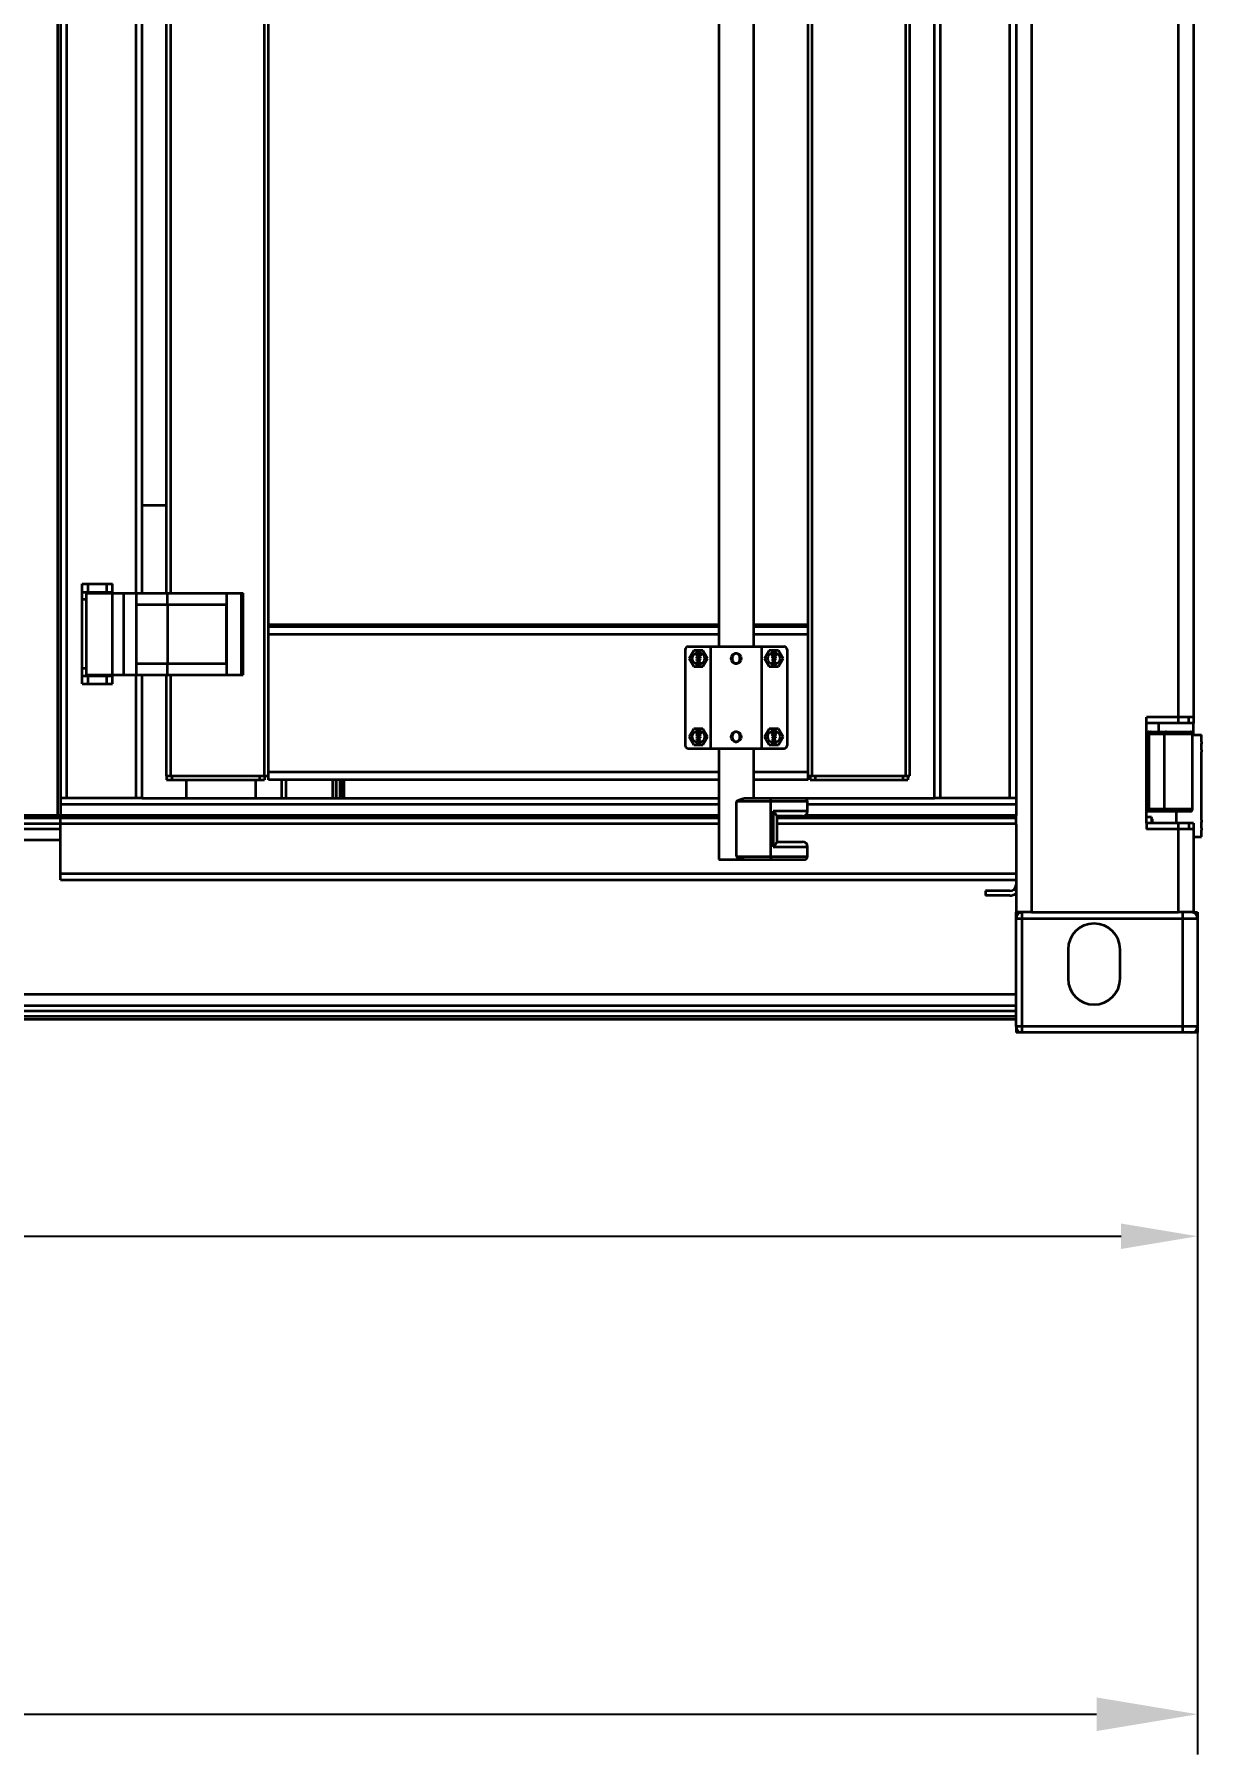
# Model space of a CAD drawing. Header units: millimetres. Extents: x 32496 to 166256, y 3504 to 23939.
# Drawn here: x 151687 to 152831, y 11314 to 13001 of the extents above; entities that cross this region are included whole.
import ezdxf

# ---------------------------------------------------------------- set-up
doc = ezdxf.new("R2010")
doc.units = ezdxf.units.MM
doc.header["$PDSIZE"] = -5
doc.layers.get('0').update_dxf_attribs({"lineweight": 35})
doc.layers.get('Defpoints').update_dxf_attribs({"lineweight": 18})
doc.layers.add('THICK', color=7, linetype='Continuous', lineweight=0)
doc.styles.add('TH_GBDIM', font='仿宋_GB2312.ttf', dxfattribs={"width": 0.8})
doc.dimstyles.new('TH_GBDIM', dxfattribs={"dimscale": 42, "dimtxt": 3, "dimasz": 3, "dimexe": 1.2, "dimexo": 0, "dimgap": 1, "dimtad": 1, "dimdec": 1, "dimdsep": 46, "dimtxsty": 'TH_GBDIM', "dimcen": 2.5, "dimdle": 252, "dimclrd": 4, "dimclre": 4, "dimclrt": 3, "dimadec": 0, "dimazin": 2, "dimtfac": 0.714286, "dimtdec": 1, "dimtmove": 0, "dimatfit": 3, "dimfxl": 1, "dimtolj": 1, "dimarcsym": 0})

# ---------------------------------------------------------------- blocks, each defined once
blk = doc.blocks.new('*D5866')
at = {"layer": 'Defpoints', "color": 0}
for p in [(146504.2, 13263.4), (152827.2, 12081.4), (152827.2, 11822.6)]:
    blk.add_point(p, dxfattribs=at)
at = {"layer": 'THICK', "color": 4, "linetype": 'Continuous', "lineweight": -2}
for p, q in [((146504.2, 13263.4), (146504.2, 11792.6)), ((152827.2, 12081.4), (152827.2, 11792.6)), ((146579.2, 11822.6), (152752.2, 11822.6))]:
    blk.add_line(p, q, dxfattribs=at)
at = {"layer": 'THICK', "color": 4}
for points in [[(146579.2, 11835.1), (146579.2, 11810.1), (146504.2, 11822.6)], [(152752.2, 11810.1), (152752.2, 11835.1), (152827.2, 11822.6)]]:
    blk.add_solid(points, dxfattribs=at)
at = {"layer": 'THICK', "color": 3, "lineweight": -3, "insert": (149665.7, 11885.3), "char_height": 75, "attachment_point": 5, "style": 'TH_GBDIM'}
blk.add_mtext('\\A1;About {\\A1;6323}', dxfattribs=at)
blk = doc.blocks.new('*D5867')
at = {"layer": 'Defpoints', "color": 0}
for p in [(152827.2, 12117.7), (140635.2, 12064.7), (152827.2, 11353.8)]:
    blk.add_point(p, dxfattribs=at)
at = {"layer": 'THICK', "color": 4, "linetype": 'Continuous', "lineweight": -2}
for p, q in [((152827.2, 12117.7), (152827.2, 11314.2)), ((140635.2, 12064.7), (140635.2, 11314.2)), ((140734.2, 11353.8), (152728.2, 11353.8))]:
    blk.add_line(p, q, dxfattribs=at)
at = {"layer": 'THICK', "color": 4}
for points in [[(140734.2, 11370.3), (140734.2, 11337.3), (140635.2, 11353.8)], [(152728.2, 11337.3), (152728.2, 11370.3), (152827.2, 11353.8)]]:
    blk.add_solid(points, dxfattribs=at)
at = {"layer": 'THICK', "color": 3, "lineweight": -3, "insert": (146631.2, 11472.9), "char_height": 99, "attachment_point": 5, "style": 'TH_GBDIM'}
blk.add_mtext('\\A1;length {\\A1;12192{\\H0.7x;\\S+0^ -10;}}', dxfattribs=at)
blk = doc.blocks.new('8-1250')
at = {"linetype": 'Continuous'}
for p, q in [((4067.9, -32106.3), (4067.9, -34766.3)), ((3112.9, -32152.3), (3112.9, -34671.3)), ((3115.9, -32152.3), (3115.9, -34671.3)), ((4052.9, -32152.3), (4052.9, -34671.3)), ((3121.9, -34654.3), (3121.9, -32232.3)), ((3972.9, -34654.3), (3972.9, -32232.3)), ((3978.9, -34654.3), (3978.9, -32232.3)), ((4046.9, -34654.3), (4046.9, -32232.3)), ((3315.9, -34632.3), (3315.9, -32254.3)), ((3852.9, -34632.3), (3852.9, -32254.3)), ((3944.9, -34632.3), (3944.9, -32254.3)), ((3948.9, -34632.3), (3948.9, -32254.3)), ((3319.9, -34486.3), (3319.9, -32400.3)), ((3848.9, -34486.3), (3848.9, -32400.3)), ((3761.4, -33517.1), (3761.4, -34505.7)), ((3795.4, -33517.1), (3795.4, -34505.7)), ((3189.9, -34453.3), (3189.9, -33833.3)), ((3195.9, -34453.3), (3195.9, -33833.3)), ((3219.9, -34453.3), (3219.9, -33833.3)), ((3223.9, -34453.3), (3223.9, -33833.3)), ((4211.9, -33878.8), (4211.9, -34580.8)), ((4226.9, -33878.8), (4226.9, -34580.8)), ((3219.9, -34367.3), (3195.9, -34367.3)), ((3136.9, -34444.3), (3166.9, -34444.3)), ((3136.9, -34542.3), (3136.9, -34444.3)), ((3142.9, -34452.3), (3142.9, -34444.3)), ((3160.9, -34444.3), (3160.9, -34452.3)), ((3166.9, -34453.3), (3166.9, -34444.3)), ((3136.9, -34452.3), (3166.9, -34452.3)), ((3136.9, -34459.3), (3140.9, -34459.3)), ((3140.9, -34453.3), (3294.9, -34453.3)), ((3140.9, -34453.3), (3140.9, -34533.3)), ((3166.9, -34533.3), (3166.9, -34453.3)), ((3177.5, -34453.3), (3177.5, -34533.3)), ((3190.4, -34464.3), (3190.4, -34453.3)), ((3190.4, -34464.3), (3278.9, -34464.3)), ((3190.4, -34522.3), (3190.4, -34464.3)), ((3220.7, -34464.3), (3220.7, -34522.3)), ((3220.9, -34464.3), (3220.9, -34453.3)), ((3278.4, -34464.3), (3278.4, -34522.3)), ((3278.9, -34533.3), (3278.9, -34453.3)), ((3292.9, -34453.3), (3292.9, -34533.3)), ((3294.9, -34533.3), (3294.9, -34453.3)), ((3761.4, -34484.5), (3319.9, -34484.5)), ((3761.4, -34486.3), (3319.9, -34486.3)), ((3319.9, -34487.2), (3319.9, -34486.3)), ((3319.9, -34636.3), (3319.9, -34487.2)), ((3761.4, -34493.8), (3319.9, -34493.8)), ((3848.9, -34484.5), (3795.4, -34484.5)), ((3848.9, -34486.3), (3795.4, -34486.3)), ((3848.9, -34493.8), (3795.4, -34493.8)), ((3848.9, -34487.2), (3848.9, -34486.3)), ((3848.9, -34636.3), (3848.9, -34487.2)), ((3728.4, -34508.7), (3728.4, -34602.7)), ((3731.4, -34505.7), (3825.4, -34505.7)), ((3736.8, -34509.5), (3732.3, -34517.3)), ((3745.9, -34509.5), (3736.8, -34509.5)), ((3739.6, -34514.1), (3739.7, -34513.6)), ((3739.7, -34514.6), (3739.6, -34514.1)), ((3743.4, -34516.2), (3739.6, -34516.2)), ((3739.6, -34516.2), (3739.6, -34516.6)), ((3739.6, -34516.6), (3742.8, -34516.6)), ((3739.7, -34513.6), (3739.9, -34513.2)), ((3739.9, -34515), (3739.7, -34514.6)), ((3739.9, -34513.2), (3740.2, -34512.9)), ((3740.2, -34515.2), (3739.9, -34515)), ((3740, -34514.1), (3740.1, -34513.7)), ((3740.1, -34514.5), (3740, -34514.1)), ((3740.1, -34513.7), (3740.2, -34513.4)), ((3740.2, -34514.7), (3740.1, -34514.5)), ((3740.2, -34512.9), (3740.5, -34512.8)), ((3740.2, -34513.4), (3740.7, -34513.1)), ((3740.7, -34515), (3740.2, -34514.7)), ((3740.5, -34515.4), (3740.2, -34515.2)), ((3740.5, -34512.8), (3740.7, -34512.7)), ((3740.7, -34515.4), (3740.5, -34515.4)), ((3740.7, -34512.7), (3741.1, -34512.6)), ((3740.7, -34513.1), (3741.2, -34513)), ((3741.2, -34515.1), (3740.7, -34515)), ((3741.1, -34515.5), (3740.7, -34515.4)), ((3741.1, -34512.6), (3741.9, -34512.6)), ((3741.9, -34515.5), (3741.1, -34515.5)), ((3741.2, -34513), (3741.8, -34513)), ((3741.8, -34515.1), (3741.2, -34515.1)), ((3741.8, -34513), (3742.3, -34513.1)), ((3742.3, -34515), (3741.8, -34515.1)), ((3741.9, -34512.6), (3742.3, -34512.7)), ((3742.3, -34515.4), (3741.9, -34515.5)), ((3742.8, -34516.6), (3742.2, -34517.1)), ((3742.3, -34512.7), (3742.5, -34512.8)), ((3742.3, -34513.1), (3742.8, -34513.4)), ((3742.8, -34514.7), (3742.3, -34515)), ((3742.5, -34515.4), (3742.3, -34515.4)), ((3742.5, -34512.8), (3742.9, -34512.9)), ((3742.9, -34515.2), (3742.5, -34515.4)), ((3742.8, -34513.4), (3742.9, -34513.7)), ((3742.9, -34514.5), (3742.8, -34514.7)), ((3742.9, -34512.9), (3743.1, -34513.2)), ((3742.9, -34513.7), (3743, -34514.1)), ((3743, -34514.1), (3742.9, -34514.5)), ((3743.1, -34515), (3742.9, -34515.2)), ((3742.9, -34517.1), (3743.4, -34516.6)), ((3743.1, -34513.2), (3743.4, -34513.6)), ((3743.4, -34514.6), (3743.1, -34515)), ((3743.4, -34513.6), (3743.4, -34514.1)), ((3743.4, -34514.1), (3743.4, -34514.6)), ((3743.4, -34516.6), (3743.4, -34516.2)), ((3750.4, -34517.3), (3745.9, -34509.5)), ((3753.4, -34505.7), (3753.4, -34605.7)), ((3803.4, -34505.7), (3803.4, -34605.7)), ((3810.8, -34509.5), (3806.3, -34517.3)), ((3819.9, -34509.5), (3810.8, -34509.5)), ((3813.6, -34514.1), (3813.7, -34513.6)), ((3813.7, -34514.6), (3813.6, -34514.1)), ((3817.4, -34516.2), (3813.6, -34516.2)), ((3813.6, -34516.2), (3813.6, -34516.6)), ((3813.6, -34516.6), (3816.8, -34516.6)), ((3813.7, -34513.6), (3813.9, -34513.2)), ((3813.9, -34515), (3813.7, -34514.6)), ((3813.9, -34513.2), (3814.2, -34512.9)), ((3814.2, -34515.2), (3813.9, -34515)), ((3814, -34514.1), (3814.1, -34513.7)), ((3814.1, -34514.5), (3814, -34514.1)), ((3814.1, -34513.7), (3814.2, -34513.4)), ((3814.2, -34514.7), (3814.1, -34514.5)), ((3814.2, -34512.9), (3814.5, -34512.8)), ((3814.2, -34513.4), (3814.7, -34513.1)), ((3814.7, -34515), (3814.2, -34514.7)), ((3814.5, -34515.4), (3814.2, -34515.2)), ((3814.5, -34512.8), (3814.7, -34512.7)), ((3814.7, -34515.4), (3814.5, -34515.4)), ((3814.7, -34512.7), (3815.1, -34512.6)), ((3814.7, -34513.1), (3815.2, -34513)), ((3815.2, -34515.1), (3814.7, -34515)), ((3815.1, -34515.5), (3814.7, -34515.4)), ((3815.1, -34512.6), (3815.9, -34512.6)), ((3815.9, -34515.5), (3815.1, -34515.5)), ((3815.2, -34513), (3815.8, -34513)), ((3815.8, -34515.1), (3815.2, -34515.1)), ((3815.8, -34513), (3816.3, -34513.1)), ((3816.3, -34515), (3815.8, -34515.1)), ((3815.9, -34512.6), (3816.3, -34512.7)), ((3816.3, -34515.4), (3815.9, -34515.5)), ((3816.8, -34516.6), (3816.2, -34517.1)), ((3816.3, -34512.7), (3816.5, -34512.8)), ((3816.3, -34513.1), (3816.8, -34513.4)), ((3816.8, -34514.7), (3816.3, -34515)), ((3816.5, -34515.4), (3816.3, -34515.4)), ((3816.5, -34512.8), (3816.9, -34512.9)), ((3816.9, -34515.2), (3816.5, -34515.4)), ((3816.8, -34513.4), (3816.9, -34513.7)), ((3816.9, -34514.5), (3816.8, -34514.7)), ((3816.9, -34512.9), (3817.1, -34513.2)), ((3816.9, -34513.7), (3817, -34514.1)), ((3817, -34514.1), (3816.9, -34514.5)), ((3817.1, -34515), (3816.9, -34515.2)), ((3816.9, -34517.1), (3817.4, -34516.6)), ((3817.1, -34513.2), (3817.4, -34513.6)), ((3817.4, -34514.6), (3817.1, -34515)), ((3817.4, -34513.6), (3817.4, -34514.1)), ((3817.4, -34514.1), (3817.4, -34514.6)), ((3817.4, -34516.6), (3817.4, -34516.2)), ((3824.4, -34517.3), (3819.9, -34509.5)), ((3828.4, -34508.7), (3828.4, -34602.7)), ((3140.9, -34527.3), (3136.9, -34527.3)), ((3140.9, -34533.3), (3294.9, -34533.3)), ((3166.9, -34542.3), (3166.9, -34533.3)), ((3189.9, -34654.3), (3189.9, -34533.3)), ((3190.4, -34522.3), (3278.9, -34522.3)), ((3190.4, -34533.3), (3190.4, -34522.3)), ((3195.9, -34654.3), (3195.9, -34533.3)), ((3219.9, -34632.3), (3219.9, -34533.3)), ((3220.9, -34533.3), (3220.9, -34522.3)), ((3223.9, -34632.3), (3223.9, -34533.3)), ((3732.3, -34517.3), (3736.8, -34525.2)), ((3736.8, -34525.2), (3745.9, -34525.2)), ((3743.4, -34517.8), (3739.6, -34517.8)), ((3739.6, -34517.8), (3739.6, -34518.3)), ((3739.6, -34518.3), (3742.6, -34518.3)), ((3742.6, -34518.3), (3739.6, -34519.4)), ((3739.6, -34519.4), (3739.6, -34520)), ((3739.6, -34520), (3742.6, -34521.1)), ((3742.6, -34521.1), (3739.6, -34521.1)), ((3739.6, -34521.1), (3739.6, -34521.6)), ((3739.6, -34521.6), (3743.4, -34521.6)), ((3740, -34519.7), (3743.4, -34518.5)), ((3743.4, -34520.9), (3740, -34519.7)), ((3742.2, -34517.1), (3742.9, -34517.1)), ((3743.4, -34518.5), (3743.4, -34517.8)), ((3743.4, -34521.6), (3743.4, -34520.9)), ((3745.9, -34525.2), (3750.4, -34517.3)), ((3773.4, -34517.3), (3774.6, -34517.3)), ((3783.4, -34517.3), (3782.2, -34517.3)), ((3806.3, -34517.3), (3810.8, -34525.2)), ((3810.8, -34525.2), (3819.9, -34525.2)), ((3817.4, -34517.8), (3813.6, -34517.8)), ((3813.6, -34517.8), (3813.6, -34518.3)), ((3813.6, -34518.3), (3816.6, -34518.3)), ((3816.6, -34518.3), (3813.6, -34519.4)), ((3813.6, -34519.4), (3813.6, -34520)), ((3813.6, -34520), (3816.6, -34521.1)), ((3816.6, -34521.1), (3813.6, -34521.1)), ((3813.6, -34521.1), (3813.6, -34521.6)), ((3813.6, -34521.6), (3817.4, -34521.6)), ((3814, -34519.7), (3817.4, -34518.5)), ((3817.4, -34520.9), (3814, -34519.7)), ((3816.2, -34517.1), (3816.9, -34517.1)), ((3817.4, -34518.5), (3817.4, -34517.8)), ((3817.4, -34521.6), (3817.4, -34520.9)), ((3819.9, -34525.2), (3824.4, -34517.3)), ((3136.9, -34534.3), (3166.9, -34534.3)), ((3136.9, -34542.3), (3166.9, -34542.3)), ((3142.9, -34542.3), (3142.9, -34534.3)), ((3160.9, -34534.3), (3160.9, -34542.3)), ((4226.9, -34574.8), (4180.9, -34574.8)), ((4180.9, -34580.8), (4180.9, -34574.8)), ((4226.9, -34580.8), (4180.9, -34580.8)), ((4180.9, -34678.8), (4180.9, -34580.8)), ((4192.9, -34589.3), (4192.9, -34580.8)), ((4222.5, -34580.8), (4222.5, -34574.8)), ((4226.9, -34592.4), (4226.9, -34580.8)), ((3736.8, -34586.3), (3732.3, -34594.1)), ((3732.3, -34594.1), (3736.8, -34602)), ((3745.9, -34586.3), (3736.8, -34586.3)), ((3739.6, -34590.8), (3739.7, -34590.4)), ((3739.7, -34591.3), (3739.6, -34590.8)), ((3743.4, -34592.9), (3739.6, -34592.9)), ((3739.6, -34592.9), (3739.6, -34593.4)), ((3739.6, -34593.4), (3742.8, -34593.4)), ((3743.4, -34594.5), (3739.6, -34594.5)), ((3739.6, -34594.5), (3739.6, -34595)), ((3739.6, -34595), (3742.6, -34595)), ((3742.6, -34595), (3739.6, -34596.1)), ((3739.6, -34596.1), (3739.6, -34596.8)), ((3739.6, -34596.8), (3742.6, -34597.9)), ((3742.6, -34597.9), (3739.6, -34597.9)), ((3739.6, -34597.9), (3739.6, -34598.4)), ((3739.6, -34598.4), (3743.4, -34598.4)), ((3739.7, -34590.4), (3739.9, -34590)), ((3739.9, -34591.7), (3739.7, -34591.3)), ((3739.9, -34590), (3740.2, -34589.7)), ((3740.2, -34592), (3739.9, -34591.7)), ((3740, -34590.8), (3740.1, -34590.4)), ((3740.1, -34591.2), (3740, -34590.8)), ((3740, -34596.5), (3743.4, -34595.3)), ((3743.4, -34597.7), (3740, -34596.5)), ((3740.1, -34590.4), (3740.2, -34590.2)), ((3740.2, -34591.5), (3740.1, -34591.2)), ((3740.2, -34589.7), (3740.5, -34589.6)), ((3740.2, -34590.2), (3740.7, -34589.9)), ((3740.7, -34591.8), (3740.2, -34591.5)), ((3740.5, -34592.1), (3740.2, -34592)), ((3740.5, -34589.6), (3740.7, -34589.5)), ((3740.7, -34592.2), (3740.5, -34592.1)), ((3740.7, -34589.5), (3741.1, -34589.4)), ((3740.7, -34589.9), (3741.2, -34589.8)), ((3741.2, -34591.9), (3740.7, -34591.8)), ((3741.1, -34592.3), (3740.7, -34592.2)), ((3741.1, -34589.4), (3741.9, -34589.4)), ((3741.9, -34592.3), (3741.1, -34592.3)), ((3741.2, -34589.8), (3741.8, -34589.8)), ((3741.8, -34591.9), (3741.2, -34591.9)), ((3741.8, -34589.8), (3742.3, -34589.9)), ((3742.3, -34591.8), (3741.8, -34591.9)), ((3741.9, -34589.4), (3742.3, -34589.5)), ((3742.3, -34592.2), (3741.9, -34592.3)), ((3742.8, -34593.4), (3742.2, -34593.9)), ((3742.2, -34593.9), (3742.9, -34593.9)), ((3742.3, -34589.5), (3742.5, -34589.6)), ((3742.3, -34589.9), (3742.8, -34590.2)), ((3742.8, -34591.5), (3742.3, -34591.8)), ((3742.5, -34592.1), (3742.3, -34592.2)), ((3742.5, -34589.6), (3742.9, -34589.7)), ((3742.9, -34592), (3742.5, -34592.1)), ((3742.8, -34590.2), (3742.9, -34590.4)), ((3742.9, -34591.2), (3742.8, -34591.5)), ((3742.9, -34589.7), (3743.1, -34590)), ((3742.9, -34590.4), (3743, -34590.8)), ((3743, -34590.8), (3742.9, -34591.2)), ((3743.1, -34591.7), (3742.9, -34592)), ((3742.9, -34593.9), (3743.4, -34593.4)), ((3743.1, -34590), (3743.4, -34590.4)), ((3743.4, -34591.3), (3743.1, -34591.7)), ((3743.4, -34590.4), (3743.4, -34590.8)), ((3743.4, -34590.8), (3743.4, -34591.3)), ((3743.4, -34593.4), (3743.4, -34592.9)), ((3743.4, -34595.3), (3743.4, -34594.5)), ((3743.4, -34598.4), (3743.4, -34597.7)), ((3750.4, -34594.1), (3745.9, -34586.3)), ((3745.9, -34602), (3750.4, -34594.1)), ((3773.4, -34594.1), (3774.6, -34594.1)), ((3783.4, -34594.1), (3782.2, -34594.1)), ((3810.8, -34586.3), (3806.3, -34594.1)), ((3806.3, -34594.1), (3810.8, -34602)), ((3819.9, -34586.3), (3810.8, -34586.3)), ((3813.6, -34590.8), (3813.7, -34590.4)), ((3813.7, -34591.3), (3813.6, -34590.8)), ((3817.4, -34592.9), (3813.6, -34592.9)), ((3813.6, -34592.9), (3813.6, -34593.4)), ((3813.6, -34593.4), (3816.8, -34593.4)), ((3817.4, -34594.5), (3813.6, -34594.5)), ((3813.6, -34594.5), (3813.6, -34595)), ((3813.6, -34595), (3816.6, -34595)), ((3816.6, -34595), (3813.6, -34596.1)), ((3813.6, -34596.1), (3813.6, -34596.8)), ((3813.6, -34596.8), (3816.6, -34597.9)), ((3816.6, -34597.9), (3813.6, -34597.9)), ((3813.6, -34597.9), (3813.6, -34598.4)), ((3813.6, -34598.4), (3817.4, -34598.4)), ((3813.7, -34590.4), (3813.9, -34590)), ((3813.9, -34591.7), (3813.7, -34591.3)), ((3813.9, -34590), (3814.2, -34589.7)), ((3814.2, -34592), (3813.9, -34591.7)), ((3814, -34590.8), (3814.1, -34590.4)), ((3814.1, -34591.2), (3814, -34590.8)), ((3814, -34596.5), (3817.4, -34595.3)), ((3817.4, -34597.7), (3814, -34596.5)), ((3814.1, -34590.4), (3814.2, -34590.2)), ((3814.2, -34591.5), (3814.1, -34591.2)), ((3814.2, -34589.7), (3814.5, -34589.6)), ((3814.2, -34590.2), (3814.7, -34589.9)), ((3814.7, -34591.8), (3814.2, -34591.5)), ((3814.5, -34592.1), (3814.2, -34592)), ((3814.5, -34589.6), (3814.7, -34589.5)), ((3814.7, -34592.2), (3814.5, -34592.1)), ((3814.7, -34589.5), (3815.1, -34589.4)), ((3814.7, -34589.9), (3815.2, -34589.8)), ((3815.2, -34591.9), (3814.7, -34591.8)), ((3815.1, -34592.3), (3814.7, -34592.2)), ((3815.1, -34589.4), (3815.9, -34589.4)), ((3815.9, -34592.3), (3815.1, -34592.3)), ((3815.2, -34589.8), (3815.8, -34589.8)), ((3815.8, -34591.9), (3815.2, -34591.9)), ((3815.8, -34589.8), (3816.3, -34589.9)), ((3816.3, -34591.8), (3815.8, -34591.9)), ((3815.9, -34589.4), (3816.3, -34589.5)), ((3816.3, -34592.2), (3815.9, -34592.3)), ((3816.8, -34593.4), (3816.2, -34593.9)), ((3816.2, -34593.9), (3816.9, -34593.9)), ((3816.3, -34589.5), (3816.5, -34589.6)), ((3816.3, -34589.9), (3816.8, -34590.2)), ((3816.8, -34591.5), (3816.3, -34591.8)), ((3816.5, -34592.1), (3816.3, -34592.2)), ((3816.5, -34589.6), (3816.9, -34589.7)), ((3816.9, -34592), (3816.5, -34592.1)), ((3816.8, -34590.2), (3816.9, -34590.4)), ((3816.9, -34591.2), (3816.8, -34591.5)), ((3816.9, -34589.7), (3817.1, -34590)), ((3816.9, -34590.4), (3817, -34590.8)), ((3817, -34590.8), (3816.9, -34591.2)), ((3817.1, -34591.7), (3816.9, -34592)), ((3816.9, -34593.9), (3817.4, -34593.4)), ((3817.1, -34590), (3817.4, -34590.4)), ((3817.4, -34591.3), (3817.1, -34591.7)), ((3817.4, -34590.4), (3817.4, -34590.8)), ((3817.4, -34590.8), (3817.4, -34591.3)), ((3817.4, -34593.4), (3817.4, -34592.9)), ((3817.4, -34595.3), (3817.4, -34594.5)), ((3817.4, -34598.4), (3817.4, -34597.7)), ((3824.4, -34594.1), (3819.9, -34586.3)), ((3819.9, -34602), (3824.4, -34594.1)), ((4180.9, -34589.3), (4223.9, -34589.3)), ((4181.5, -34591.3), (4225.9, -34591.3)), ((4181.5, -34665.3), (4181.5, -34591.3)), ((4183.4, -34665.3), (4183.4, -34591.3)), ((4198.4, -34665.3), (4198.4, -34591.3)), ((4225.9, -34665.3), (4225.9, -34591.3)), ((4225.9, -34592.4), (4234.9, -34592.4)), ((4234.9, -34599), (4234.9, -34592.4)), ((4234.9, -34599), (4234.9, -34599.1)), ((3731.4, -34605.7), (3825.4, -34605.7)), ((3736.8, -34602), (3745.9, -34602)), ((3761.4, -34605.7), (3761.4, -34714.6)), ((3795.4, -34605.7), (3795.4, -34654.6)), ((3810.8, -34602), (3819.9, -34602)), ((4234.9, -34609), (4234.9, -34608.9)), ((4234.9, -34608.9), (4234.9, -34609)), ((4234.9, -34608.9), (4234.9, -34609)), ((4234.9, -34675.8), (4234.9, -34609)), ((3219.9, -34632.3), (3319.9, -34632.3)), ((3219.9, -34632.3), (3219.9, -34636.3)), ((3224.9, -34632.3), (3224.9, -34636.3)), ((3310.9, -34632.3), (3310.9, -34636.3)), ((3315.9, -34632.3), (3315.9, -34636.3)), ((3761.4, -34628.8), (3319.9, -34628.8)), ((3848.9, -34628.8), (3795.4, -34628.8)), ((3848.9, -34632.3), (3948.9, -34632.3)), ((3850.9, -34632.3), (3850.9, -34636.3)), ((3855.9, -34632.3), (3855.9, -34636.3)), ((3941.9, -34632.3), (3941.9, -34636.3)), ((3946.9, -34632.3), (3946.9, -34636.3)), ((3219.9, -34636.3), (3315.9, -34636.3)), ((3238.9, -34636.3), (3238.9, -34654.3)), ((3306.9, -34636.3), (3306.9, -34654.3)), ((3761.4, -34636.3), (3319.9, -34636.3)), ((3332.9, -34654.3), (3332.9, -34636.3)), ((3336.9, -34636.3), (3336.9, -34654.3)), ((3336.9, -34636.3), (3336.9, -34654.3)), ((3382.9, -34636.3), (3382.9, -34654.3)), ((3382.9, -34654.3), (3382.9, -34636.3)), ((3386.4, -34654.3), (3386.4, -34636.3)), ((3389.6, -34636.3), (3389.6, -34654.3)), ((3391.4, -34654.3), (3391.4, -34636.3)), ((3393.8, -34636.3), (3393.8, -34654.3)), ((3848.9, -34636.3), (3795.4, -34636.3)), ((3850.9, -34636.3), (3946.9, -34636.3)), ((3121.9, -34654.3), (3115.9, -34654.3)), ((3115.9, -34660.3), (3761.4, -34660.3)), ((3189.9, -34654.3), (3121.9, -34654.3)), ((3195.9, -34654.3), (3189.9, -34654.3)), ((3195.9, -34654.3), (3761.4, -34654.3)), ((3848.4, -34657.6), (3778.4, -34657.6)), ((3778.4, -34657.6), (3778.4, -34711.6)), ((3780, -34656.9), (3779.7, -34657.1)), ((3845.4, -34654.6), (3788, -34654.6)), ((3795.4, -34654.3), (3972.9, -34654.3)), ((3812.4, -34711.6), (3812.4, -34657.6)), ((3848.4, -34667.1), (3814.6, -34667.1)), ((3814.6, -34667.1), (3814.6, -34702.1)), ((3848.4, -34667.1), (3848.4, -34657.6)), ((3848.4, -34660.3), (4052.9, -34660.3)), ((3978.9, -34654.3), (3972.9, -34654.3)), ((4046.9, -34654.3), (3978.9, -34654.3)), ((4052.9, -34654.3), (4046.9, -34654.3)), ((4223.9, -34667.3), (4180.9, -34667.3)), ((4225.9, -34665.3), (4181.5, -34665.3)), ((4209.9, -34667.3), (4209.9, -34678.8)), ((3761.4, -34674), (-7907.1, -34674)), ((3761.4, -34679.5), (-7907.1, -34679.5)), ((3115.9, -34684.6), (-7857.1, -34684.6)), ((3115.9, -34671.3), (3015.9, -34671.3)), ((3761.4, -34671.3), (3112.9, -34671.3)), ((3115.9, -34728.3), (3115.9, -34671.3)), ((3818.4, -34671.9), (3818.4, -34697.2)), ((3843.4, -34672.1), (3818.4, -34672.1)), ((4052.9, -34674), (3818.4, -34674)), ((4052.9, -34679.5), (3818.4, -34679.5)), ((4052.9, -34671.3), (3846.1, -34671.3)), ((4052.9, -34680.1), (4052.9, -34671.3)), ((4052.9, -34680.1), (4052.9, -34766.3)), ((4185.8, -34673), (4180.9, -34673)), ((4226.9, -34678.8), (4180.9, -34678.8)), ((4180.9, -34678.8), (4180.9, -34684.8)), ((4226.9, -34684.8), (4180.9, -34684.8)), ((4186.3, -34674.8), (4186.3, -34678.8)), ((4211.9, -34678.8), (4211.9, -34766.3)), ((4222.5, -34678.8), (4222.5, -34684.8)), ((4226.9, -34678.8), (4226.9, -34766.3)), ((4234.9, -34675.8), (4234.9, -34675.9)), ((4234.9, -34675.8), (4234.9, -34675.9)), ((3115.9, -34695.5), (-7857.1, -34695.5)), ((3814.6, -34702.1), (3848.4, -34702.1)), ((3818.4, -34697.1), (3843.4, -34697.1)), ((3848.4, -34711.6), (3848.4, -34702.1)), ((4226.9, -34692.4), (4234.9, -34692.4)), ((4234.9, -34685.8), (4234.9, -34685.7)), ((4234.9, -34685.7), (4234.9, -34685.8)), ((4234.9, -34685.7), (4234.9, -34685.8)), ((4234.9, -34692.4), (4234.9, -34685.8)), ((3761.4, -34714.6), (3789.5, -34714.6)), ((3778.4, -34711.6), (3848.4, -34711.6)), ((3779.7, -34712.1), (3780, -34712.3)), ((3788, -34714.6), (3845.4, -34714.6)), ((3115.9, -34728.3), (4052.9, -34728.3)), ((3115.9, -34734.3), (3115.9, -34728.3)), ((3115.9, -34734.3), (4052.9, -34734.3)), ((4046.9, -34745.3), (4022.9, -34745.3)), ((4022.9, -34745.3), (4022.9, -34749.8)), ((4046.9, -34749.8), (4022.9, -34749.8)), ((4051.1, -34743.5), (4052.9, -34745.3)), ((4067.9, -34766.3), (4052.9, -34766.3)), ((4052.9, -34772.3), (4052.9, -34766.3)), ((4058.9, -34884.3), (4058.9, -34766.3)), ((4067.9, -34766.3), (4211.9, -34766.3)), ((4226.9, -34766.3), (4211.9, -34766.3)), ((4216.4, -34884.3), (4216.4, -34766.3)), ((4226.9, -34766.3), (4230.9, -34766.3)), ((4226.9, -34766.3), (4226.9, -34766.7)), ((4226.9, -34766.7), (4226.9, -34766.3)), ((4230.9, -34766.3), (4230.9, -34772.3)), ((4052.9, -34772.3), (4230.9, -34772.3)), ((4052.9, -34878.3), (4052.9, -34772.3)), ((4230.9, -34772.3), (4230.9, -34878.3)), ((4103.9, -34802.8), (4103.9, -34831.3)), ((4154.9, -34831.3), (4154.9, -34802.8)), ((4052.9, -34847), (-7783.1, -34847)), ((4052.9, -34858), (-7783.1, -34858)), ((4052.9, -34863.1), (-7783.1, -34863.1)), ((4052.9, -34868.6), (-7783.1, -34868.6)), ((4052.9, -34871.3), (4052.9, -34863.5)), ((4052.9, -34871.3), (-7783.1, -34871.3)), ((4230.9, -34878.3), (4052.9, -34878.3)), ((4052.9, -34878.3), (4052.9, -34884.3)), ((4058.9, -34884.3), (4052.9, -34884.3)), ((4224.9, -34884.3), (4058.9, -34884.3)), ((4230.9, -34884.3), (4224.9, -34884.3)), ((4230.9, -34878.3), (4230.9, -34884.3))]:
    blk.add_line(p, q, dxfattribs=at)
for centre, radius in [((3741.4, -34517.3), 6.05), ((3778.4, -34517.3), 5), ((3815.4, -34517.3), 6.05), ((3741.4, -34594.1), 6.05), ((3778.4, -34594.1), 5), ((3815.4, -34594.1), 6.05)]:
    blk.add_circle(centre, radius, dxfattribs=at)
for centre, radius, start, end in [((3731.4, -34508.7), 3, 90, 180), ((3825.4, -34508.7), 3, 0, 90), ((4223.9, -34591.3), 2, 0, 90), ((3731.4, -34602.7), 3, 180, 270), ((3825.4, -34602.7), 3, 270, 0), ((3927.1, -35011), 383.4, 112.6117, 112.8217), ((3811.8, -34733.1), 82.6, 111.6637, 111.9078), ((3799.1, -34700.4), 47.5, 110.2076, 110.3962), ((3793.4, -34684.3), 30.4, 108.0117, 108.3175), ((3790.2, -34673.4), 19.1, 104.359, 105.0901), ((3788.5, -34665.8), 11.3, 98.622, 99.5262), ((3843.4, -34667.1), 5, 270, 0), ((3845.4, -34657.6), 3, 0, 90), ((4223.9, -34665.3), 2, 270, 0), ((4181.4, -34675), 4.88, 2.8777, 24.7105), ((3843.4, -34702.1), 5, 0, 90), ((3927.3, -34357.7), 383.9, 247.1783, 247.3879), ((3811.6, -34636.5), 82.1, 248.0907, 248.3365), ((3799, -34669.1), 47.1, 249.6017, 249.7933), ((3793.4, -34685), 30.3, 251.6794, 251.9873), ((3790.1, -34695.9), 18.9, 254.9048, 255.6456), ((3788.5, -34703.5), 11.1, 260.4665, 261.383), ((3845.4, -34711.6), 3, 270, 0), ((4046.9, -34739.3), 6, 270, 0), ((4046.9, -34739.3), 10.5, 270, 304.8542), ((4058.9, -34772.3), 6, 90, 180), ((4224.9, -34772.3), 6, 0, 90), ((4129.4, -34802.8), 25.5, 0, 180), ((4129.4, -34831.3), 25.5, 180, 0), ((4058.9, -34878.3), 6, 180, 270), ((4224.9, -34878.3), 6, 270, 0)]:
    blk.add_arc(centre, radius, start, end, dxfattribs=at)
for points, knots in [([(3782.2, -34517.3), (3782.2, -34516.7), (3782, -34515.7), (3781.6, -34514.6), (3781.1, -34513.8), (3780.5, -34513.2), (3779.9, -34512.7), (3779.1, -34512.4), (3778.4, -34512.3), (3777.6, -34512.4), (3776.9, -34512.7), (3776.2, -34513.2), (3775.7, -34513.8), (3775.2, -34514.6), (3774.7, -34515.7), (3774.6, -34516.7), (3774.6, -34517.3)], [0, 0, 0, 0, 0.139745, 0.207015, 0.271339, 0.332415, 0.390388, 0.445904, 0.500039, 0.554186, 0.609727, 0.667729, 0.728819, 0.793134, 0.860368, 1, 1, 1, 1]), ([(3774.6, -34517.3), (3774.6, -34518), (3774.7, -34519), (3775.2, -34520.1), (3775.7, -34520.9), (3776.2, -34521.5), (3776.9, -34522), (3777.6, -34522.3), (3778.4, -34522.4), (3779.1, -34522.3), (3779.9, -34522), (3780.5, -34521.5), (3781.1, -34520.9), (3781.6, -34520.1), (3782, -34519), (3782.2, -34518), (3782.2, -34517.3)], [0, 0, 0, 0, 0.139745, 0.207015, 0.271339, 0.332415, 0.390388, 0.445904, 0.500039, 0.554186, 0.609727, 0.667729, 0.728819, 0.793134, 0.860368, 1, 1, 1, 1]), ([(3782.2, -34594.1), (3782.2, -34593.5), (3782, -34592.5), (3781.6, -34591.3), (3781.1, -34590.6), (3780.5, -34590), (3779.9, -34589.5), (3779.1, -34589.2), (3778.4, -34589.1), (3777.6, -34589.2), (3776.9, -34589.5), (3776.2, -34590), (3775.7, -34590.6), (3775.2, -34591.3), (3774.7, -34592.5), (3774.6, -34593.5), (3774.6, -34594.1)], [0, 0, 0, 0, 0.139745, 0.207015, 0.271339, 0.332415, 0.390388, 0.445904, 0.500039, 0.554186, 0.609727, 0.667729, 0.728819, 0.793134, 0.860368, 1, 1, 1, 1]), ([(3774.6, -34594.1), (3774.6, -34594.8), (3774.7, -34595.7), (3775.2, -34596.9), (3775.7, -34597.7), (3776.2, -34598.3), (3776.9, -34598.8), (3777.6, -34599.1), (3778.4, -34599.2), (3779.1, -34599.1), (3779.9, -34598.8), (3780.5, -34598.3), (3781.1, -34597.7), (3781.6, -34596.9), (3782, -34595.7), (3782.2, -34594.8), (3782.2, -34594.1)], [0, 0, 0, 0, 0.139745, 0.207015, 0.271339, 0.332415, 0.390388, 0.445904, 0.500039, 0.554186, 0.609727, 0.667729, 0.728819, 0.793134, 0.860368, 1, 1, 1, 1]), ([(4183.1, -34589.3), (4182.9, -34589.3), (4182.5, -34589.4), (4181.9, -34589.9), (4181.6, -34590.5), (4181.5, -34591), (4181.5, -34591.3)], [0, 0, 0, 0, 0.220039, 0.458673, 0.721401, 1, 1, 1, 1]), ([(4185.4, -34589.3), (4185.1, -34589.3), (4184.6, -34589.4), (4184, -34589.8), (4183.5, -34590.5), (4183.4, -34591), (4183.4, -34591.3)], [0, 0, 0, 0, 0.245711, 0.493914, 0.745679, 1, 1, 1, 1]), ([(4200.3, -34589.3), (4200.1, -34589.3), (4199.6, -34589.4), (4198.9, -34589.8), (4198.5, -34590.5), (4198.4, -34591), (4198.4, -34591.3)], [0, 0, 0, 0, 0.245711, 0.493914, 0.745679, 1, 1, 1, 1]), ([(4234.9, -34599.1), (4234.8, -34599.3), (4234.6, -34600.6), (4234.4, -34601.9), (4234.4, -34603.1)], [0, 0, 0, 0, 0.127562, 1, 1, 1, 1]), ([(4234.4, -34603.1), (4234.4, -34603.1), (4234.4, -34603.5), (4234.4, -34603.8), (4234.4, -34604)], [0, 0, 0, 0, 0.247074, 1, 1, 1, 1]), ([(4234.4, -34604), (4234.4, -34604.1), (4234.4, -34604.5), (4234.4, -34604.8), (4234.4, -34605)], [0, 0, 0, 0, 0.253295, 1, 1, 1, 1]), ([(4234.4, -34605), (4234.4, -34605.5), (4234.5, -34606.8), (4234.7, -34608.1), (4234.9, -34608.9)], [0, 0, 0, 0, 0.349992, 1, 1, 1, 1]), ([(3781, -34656.5), (3780.9, -34656.5), (3780.6, -34656.7), (3780.2, -34656.8), (3780, -34656.9)], [0, 0, 0, 0, 0.249351, 1, 1, 1, 1]), ([(3782.6, -34655.9), (3782.4, -34655.9), (3782, -34656.1), (3781.6, -34656.3), (3781.3, -34656.4)], [0, 0, 0, 0, 0.248619, 1, 1, 1, 1]), ([(3783.9, -34655.4), (3783.8, -34655.5), (3783.4, -34655.6), (3783, -34655.7), (3782.7, -34655.8)], [0, 0, 0, 0, 0.248056, 1, 1, 1, 1]), ([(3785.2, -34655), (3785.1, -34655.1), (3784.7, -34655.2), (3784.3, -34655.3), (3784, -34655.4)], [0, 0, 0, 0, 0.24722, 1, 1, 1, 1]), ([(3786.6, -34654.7), (3786.5, -34654.7), (3786.1, -34654.8), (3785.7, -34654.9), (3785.4, -34655)], [0, 0, 0, 0, 0.246131, 1, 1, 1, 1]), ([(3788, -34654.6), (3787.9, -34654.6), (3787.5, -34654.6), (3787.1, -34654.6), (3786.8, -34654.7)], [0, 0, 0, 0, 0.244543, 1, 1, 1, 1]), ([(3812.4, -34657.6), (3812.4, -34657.2), (3812.4, -34656.7), (3812.3, -34655.9), (3812.3, -34655.5), (3812.2, -34655.2), (3812.2, -34655), (3812.2, -34654.8), (3812.1, -34654.7), (3812.1, -34654.6), (3812.1, -34654.6), (3812, -34654.6)], [0, 0, 0, 0, 0.375814, 0.545553, 0.694489, 0.81721, 0.867417, 0.90966, 0.943734, 0.969676, 1, 1, 1, 1]), ([(3818.4, -34671.9), (3818.4, -34671.9), (3818.3, -34671.8), (3818.3, -34671.6), (3818.2, -34671.4), (3817.9, -34671), (3817.6, -34670.5), (3817.1, -34669.9), (3816.6, -34669.2), (3816, -34668.5), (3815.3, -34667.8), (3814.8, -34667.3), (3814.6, -34667.1)], [0, 0, 0, 0, 0.024098, 0.056545, 0.096798, 0.143994, 0.255513, 0.384727, 0.526851, 0.678413, 0.836817, 1, 1, 1, 1]), ([(4183.1, -34667.3), (4182.9, -34667.3), (4182.5, -34667.2), (4181.9, -34666.7), (4181.6, -34666.1), (4181.5, -34665.5), (4181.5, -34665.3)], [0, 0, 0, 0, 0.220039, 0.458673, 0.721401, 1, 1, 1, 1]), ([(4185.4, -34667.3), (4185.1, -34667.3), (4184.6, -34667.2), (4184, -34666.7), (4183.5, -34666.1), (4183.4, -34665.5), (4183.4, -34665.3)], [0, 0, 0, 0, 0.245711, 0.493914, 0.745679, 1, 1, 1, 1]), ([(4200.3, -34667.3), (4200.1, -34667.3), (4199.6, -34667.2), (4198.9, -34666.7), (4198.5, -34666.1), (4198.4, -34665.5), (4198.4, -34665.3)], [0, 0, 0, 0, 0.245711, 0.493914, 0.745679, 1, 1, 1, 1]), ([(4185, -34673), (4185.3, -34673.4), (4185.6, -34674.4), (4185.8, -34675.8), (4185.9, -34677.3), (4185.8, -34678.3), (4185.7, -34678.8)], [0, 0, 0, 0, 0.252349, 0.501935, 0.750842, 1, 1, 1, 1]), ([(4234.9, -34675.9), (4234.8, -34676.1), (4234.6, -34677.4), (4234.4, -34678.7), (4234.4, -34679.8)], [0, 0, 0, 0, 0.127562, 1, 1, 1, 1]), ([(4234.4, -34679.8), (4234.4, -34679.9), (4234.4, -34680.2), (4234.4, -34680.6), (4234.4, -34680.8)], [0, 0, 0, 0, 0.247074, 1, 1, 1, 1]), ([(4234.4, -34680.8), (4234.4, -34680.9), (4234.4, -34681.2), (4234.4, -34681.5), (4234.4, -34681.8)], [0, 0, 0, 0, 0.253295, 1, 1, 1, 1]), ([(4234.4, -34681.8), (4234.4, -34682.3), (4234.5, -34683.6), (4234.7, -34684.9), (4234.9, -34685.7)], [0, 0, 0, 0, 0.349992, 1, 1, 1, 1]), ([(3818.4, -34697.2), (3818.4, -34697.3), (3818.3, -34697.4), (3818.3, -34697.6), (3818.2, -34697.8), (3817.9, -34698.2), (3817.6, -34698.7), (3817.1, -34699.3), (3816.6, -34700), (3816, -34700.7), (3815.3, -34701.4), (3814.8, -34701.9), (3814.6, -34702.1)], [0, 0, 0, 0, 0.024098, 0.056545, 0.096798, 0.143994, 0.255513, 0.384727, 0.526851, 0.678413, 0.836817, 1, 1, 1, 1]), ([(3780, -34712.3), (3780, -34712.3), (3780.4, -34712.4), (3780.7, -34712.6), (3781, -34712.7)], [0, 0, 0, 0, 0.250595, 1, 1, 1, 1]), ([(3781.3, -34712.8), (3781.4, -34712.8), (3781.8, -34713), (3782.2, -34713.2), (3782.5, -34713.3)], [0, 0, 0, 0, 0.251298, 1, 1, 1, 1]), ([(3782.7, -34713.3), (3782.8, -34713.4), (3783.2, -34713.5), (3783.6, -34713.6), (3783.9, -34713.7)], [0, 0, 0, 0, 0.251858, 1, 1, 1, 1]), ([(3784, -34713.8), (3784.1, -34713.8), (3784.5, -34714), (3784.9, -34714.1), (3785.2, -34714.1)], [0, 0, 0, 0, 0.252673, 1, 1, 1, 1]), ([(3785.4, -34714.2), (3785.5, -34714.2), (3785.9, -34714.3), (3786.3, -34714.4), (3786.6, -34714.5)], [0, 0, 0, 0, 0.25385, 1, 1, 1, 1]), ([(3786.8, -34714.5), (3786.9, -34714.5), (3787.3, -34714.6), (3787.7, -34714.6), (3788, -34714.6)], [0, 0, 0, 0, 0.255341, 1, 1, 1, 1]), ([(3812.4, -34711.6), (3812.4, -34712), (3812.4, -34712.5), (3812.3, -34713.2), (3812.3, -34713.7), (3812.2, -34714), (3812.2, -34714.2), (3812.2, -34714.4), (3812.1, -34714.5), (3812.1, -34714.5), (3812.1, -34714.6), (3812, -34714.6)], [0, 0, 0, 0, 0.375814, 0.545553, 0.694489, 0.81721, 0.867417, 0.90966, 0.943734, 0.969676, 1, 1, 1, 1])]:
    blk.add_open_spline(points, degree=3, knots=knots, dxfattribs=at)

msp = doc.modelspace()

# ---------------------------------------------------------------- block references
at = {"color": 6}
msp.add_blockref('8-1250', (148596.331, 46906.597), dxfattribs=at)

# ---------------------------------------------------------------- dimensions: what is measured, and where the dimension line sits
at = {"layer": 'THICK', "lineweight": -3}
dim = msp.add_linear_dim(base=(152827.204, 11822.556), p1=(146504.204, 13263.4), p2=(152827.204, 12081.363), text='About {\\A1;<>}', dimstyle='TH_GBDIM', override={"dimscale": 25, "dimtxsty": 'TH_GBDIM', "dimarcsym": 2}, dxfattribs=at)
dim.commit()
dim.dimension.update_dxf_attribs({"geometry": '*D5866', "text_midpoint": (149665.704, 11885.258)})
dim = msp.add_linear_dim(base=(152827.204, 11353.847), p1=(140635.204, 12064.674), p2=(152827.204, 12117.674), text='length {\\A1;<>{\\H0.7x;\\S+0^ -10;}}', dimstyle='TH_GBDIM', override={"dimscale": 33, "dimtxsty": 'TH_GBDIM', "dimarcsym": 2}, dxfattribs=at)
dim.commit()
dim.dimension.update_dxf_attribs({"geometry": '*D5867', "text_midpoint": (146631.204, 11353.847), "dimtype": 160})

doc.saveas('drawing.dxf')
